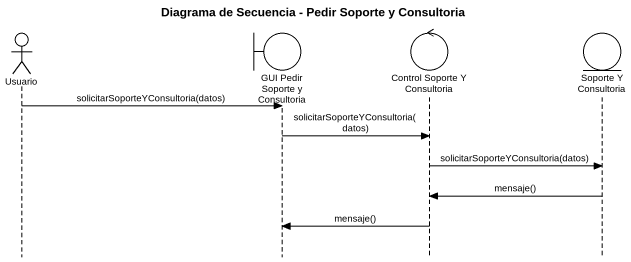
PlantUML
@startuml
title Diagrama de Secuencia - Pedir Soporte y Consultoria
hide footbox
actor Usuario
boundary "GUI Pedir Soporte y Consultoria" as GUI_Pedir_Soporte_y
control "Control Soporte Y Consultoria" as Control_Soporte_Y
entity "Soporte Y Consultoria" as Soporte_Y_Consultoria

Usuario -> GUI_Pedir_Soporte_y : solicitarSoporteYConsultoria(datos)
GUI_Pedir_Soporte_y -> Control_Soporte_Y : solicitarSoporteYConsultoria(datos)
Control_Soporte_Y -> Soporte_Y_Consultoria : solicitarSoporteYConsultoria(datos)
Soporte_Y_Consultoria -> Control_Soporte_Y : mensaje()
Control_Soporte_Y -> GUI_Pedir_Soporte_y : mensaje()
@enduml
